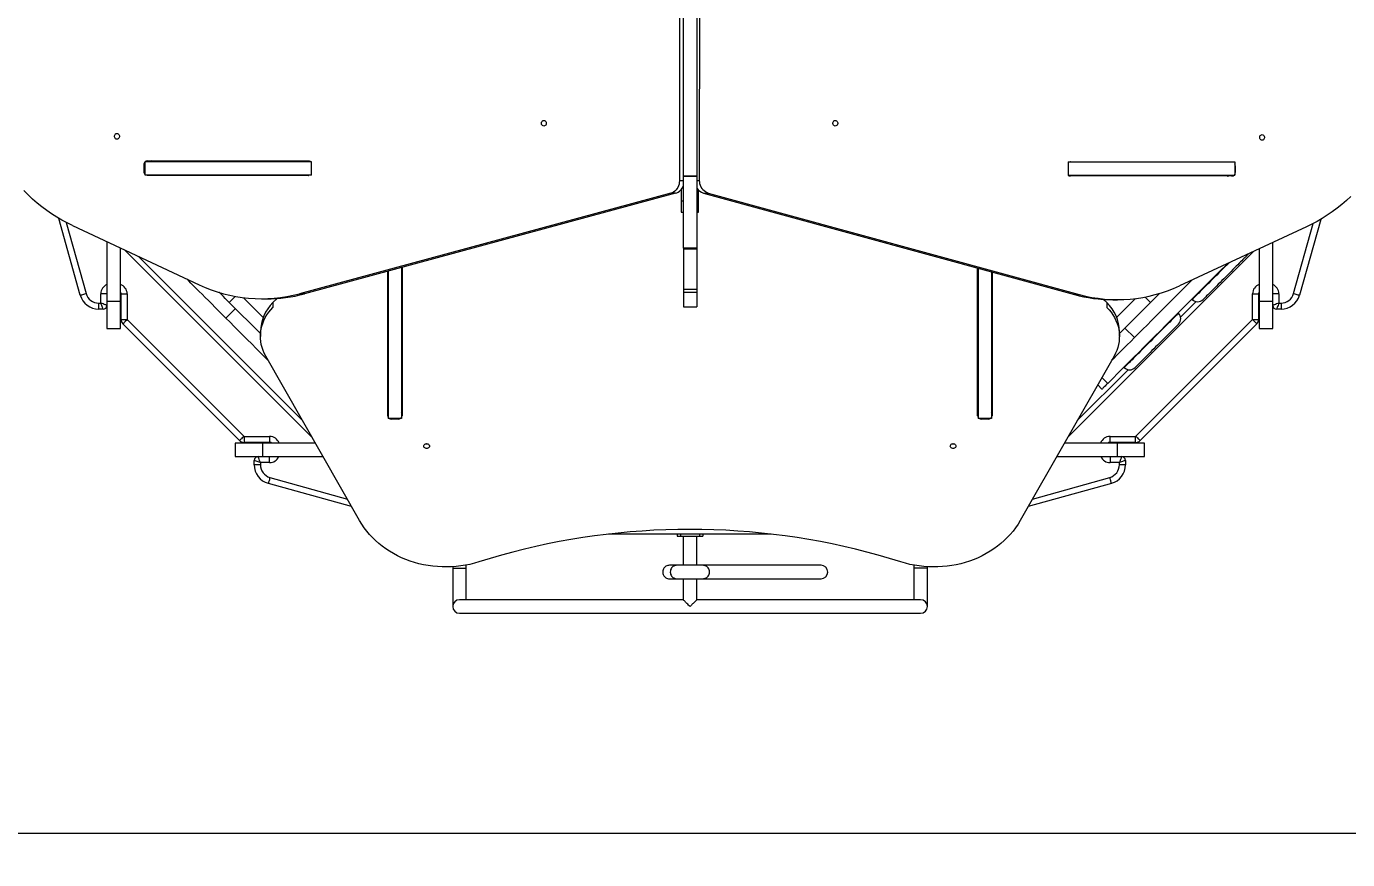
# Model space of a CAD drawing. Header units: millimetres. Extents: x -10374 to 11119, y -8221 to 9433.
# Drawn here: x -814 to 1249, y -6761 to -5460 of the extents above; entities that cross this region are included whole.
import ezdxf

# ---------------------------------------------------------------- set-up
doc = ezdxf.new("R2010")
doc.units = ezdxf.units.MM
for name, color, linetype in [('DIKOM_ОБЪЕКТ', 7, 'Continuous'), ('DIKOM_РАЗМЕР_ЗОНА', 7, 'Continuous'), ('DIKOM_РАЗМЕР_ОБЪЕКТА', 7, 'Continuous')]:
    doc.layers.add(name, color=color, linetype=linetype)
doc.styles.add('style1', font='arial.ttf', dxfattribs={"width": 0.8})
doc.dimstyles.new('1-50', dxfattribs={"dimtxt": 300, "dimasz": 200, "dimexe": 100, "dimexo": 0, "dimgap": 100, "dimtad": 0, "dimdec": 0, "dimtxsty": 'style1', "dimcen": 0, "dimclrd": 7, "dimclre": 7, "dimadec": 1, "dimazin": 2, "dimtfac": 1, "dimtdec": 0, "dimtmove": 1, "dimatfit": 3, "dimfxl": 0, "dimlwd": 25, "dimlwe": 18, "dimarcsym": 0})

# ---------------------------------------------------------------- blocks, each defined once
blk = doc.blocks.new('*D16')
at = {"layer": 'Defpoints', "color": 0, "transparency": 16777216}
for p in [(-9045.1, 5161.7), (3694.5, 5161.7), (1813.2, -6719.9)]:
    blk.add_point(p, dxfattribs=at)
at = {"layer": 'DIKOM_РАЗМЕР_ОБЪЕКТА', "color": 7, "lineweight": 18, "transparency": 16777216}
for p, q in [((3694.5, 5161.7), (-9145.1, 5161.7)), ((1813.2, -6719.9), (-9145.1, -6719.9))]:
    blk.add_line(p, q, dxfattribs=at)
at = {"layer": 'DIKOM_РАЗМЕР_ОБЪЕКТА', "color": 7, "lineweight": 25, "transparency": 16777216}
for p, q in [((-9045.1, 4961.7), (-9045.1, -0.5)), ((-9045.1, -6519.9), (-9045.1, -1080.2))]:
    blk.add_line(p, q, dxfattribs=at)
at = {"layer": 'DIKOM_РАЗМЕР_ОБЪЕКТА', "color": 7, "transparency": 16777216}
for points in [[(-9078.4, 4961.7), (-9011.8, 4961.7), (-9045.1, 5161.7)], [(-9078.4, -6519.9), (-9011.8, -6519.9), (-9045.1, -6719.9)]]:
    blk.add_solid(points, dxfattribs=at)
at = {"layer": 'DIKOM_РАЗМЕР_ОБЪЕКТА', "color": 0, "transparency": 16777216, "insert": (-9045.1, -540.3), "char_height": 300, "attachment_point": 5, "rotation": 90, "style": 'style1'}
blk.add_mtext('11900', dxfattribs=at)
blk = doc.blocks.new('*D13')
at = {"layer": 'Defpoints', "color": 0, "transparency": 16777216}
for p in [(-10177, 7112.8), (3082.3, 7112.8), (2015.5, -8221.4)]:
    blk.add_point(p, dxfattribs=at)
at = {"layer": 'DIKOM_РАЗМЕР_ЗОНА', "color": 7, "lineweight": 18, "transparency": 16777216}
for p, q in [((3082.3, 7112.8), (-10277, 7112.8)), ((2015.5, -8221.4), (-10277, -8221.4))]:
    blk.add_line(p, q, dxfattribs=at)
at = {"layer": 'DIKOM_РАЗМЕР_ЗОНА', "color": 7, "lineweight": 25, "transparency": 16777216}
for p, q in [((-10177, 6912.8), (-10177, -14.4)), ((-10177, -8021.4), (-10177, -1094.2))]:
    blk.add_line(p, q, dxfattribs=at)
at = {"layer": 'DIKOM_РАЗМЕР_ЗОНА', "color": 7, "transparency": 16777216}
for points in [[(-10210.3, 6912.8), (-10143.6, 6912.8), (-10177, 7112.8)], [(-10210.3, -8021.4), (-10143.6, -8021.4), (-10177, -8221.4)]]:
    blk.add_solid(points, dxfattribs=at)
at = {"layer": 'DIKOM_РАЗМЕР_ЗОНА', "color": 0, "transparency": 16777216, "insert": (-10177, -554.3), "char_height": 300, "attachment_point": 5, "rotation": 90, "style": 'style1'}
blk.add_mtext('15300', dxfattribs=at)

msp = doc.modelspace()

# ---------------------------------------------------------------- linework, layer by layer
at = {"layer": 'DIKOM_ОБЪЕКТ', "color": 7, "linetype": 'Continuous', "lineweight": 15}
for p, q in [((206.2, -4741.8), (205.6, -5701.2)), ((237.1, -5700.9), (238.4, -4741.4)), ((211.9, -5693.8), (211.9, -5320.9)), ((232.9, -5320.9), (232.9, -5693.8)), ((-628.6, -5692.4), (-628.6, -5671.4)), ((-368.8, -5671.4), (-628.6, -5671.4)), ((-373.2, -5670.4), (-625.3, -5670.2)), ((-368.8, -5692.4), (-368.8, -5671.4)), ((812.7, -5671.4), (812.7, -5692.4)), ((812.7, -5671.4), (1072.5, -5671.4)), ((815.2, -5671.4), (815.9, -5671.3)), ((815.7, -5671.3), (851.1, -5671.4)), ((815.9, -5671.3), (858.6, -5671.4)), ((1072.5, -5671.4), (1072.5, -5692.4)), ((-630.5, -5676.2), (-630.5, -5686.6)), ((-628.6, -5676.2), (-630.5, -5676.2)), ((-628.6, -5686.6), (-630.5, -5686.6)), ((-368.8, -5692.4), (-628.6, -5692.4)), ((812.7, -5692.4), (1072.5, -5692.4)), ((1072.5, -5677.8), (1073.2, -5677.8)), ((1072.5, -5688.2), (1073.2, -5688.2)), ((1073.2, -5677.8), (1073.2, -5688.2)), ((-625.3, -5692.6), (-373.3, -5692.8)), ((-617.8, -5692.6), (-625.3, -5692.6)), ((-617.8, -5692.6), (-373, -5692.8)), ((211.9, -5701.2), (205.6, -5701.2)), ((211.4, -5709.7), (211.4, -5732.4)), ((232.9, -5693.8), (211.9, -5693.8)), ((211.9, -5693.8), (211.9, -5694.2)), ((211.9, -5694.2), (232.9, -5694.2)), ((211.9, -5806.4), (211.9, -5694.2)), ((232.9, -5694.2), (232.9, -5693.8)), ((232.9, -5694.2), (232.9, -5806.4)), ((232.9, -5700.9), (237.1, -5700.9)), ((1068, -5694.2), (816, -5693.7)), ((192.2, -5720.7), (-387.3, -5877.5)), ((199.7, -5720.7), (-379.8, -5877.5)), ((199.7, -5720.7), (192.2, -5720.7)), ((208.4, -5714.9), (208.4, -5732.4)), ((208.4, -5732.4), (211.4, -5732.4)), ((208.4, -5732.4), (208.4, -5750.4)), ((211.4, -5732.4), (211.4, -5750.4)), ((232.9, -5732.4), (235.4, -5732.4)), ((235.4, -5732.4), (235.4, -5715.9)), ((235.4, -5750.4), (235.4, -5732.4)), ((243, -5720.4), (250.5, -5720.4)), ((243, -5720.4), (822.2, -5878.7)), ((250.5, -5720.4), (829.7, -5878.7)), ((208.4, -5750.4), (211.4, -5750.4)), ((232.9, -5750.4), (235.4, -5750.4)), ((-729.8, -5879.7), (-763.3, -5759.9)), ((-751.6, -5766.4), (-720.6, -5877.2)), ((-742.1, -5771.1), (-544, -5863.6)), ((1184.7, -5773.2), (986.4, -5865.2)), ((1164.5, -5877.2), (1195.1, -5768.1)), ((1206.8, -5761.6), (1173.7, -5879.7)), ((-688.1, -5796.4), (-688.1, -5889)), ((-667.1, -5889), (-667.1, -5806.2)), ((-660.2, -5809.4), (-367.7, -6101.8)), ((232.9, -5806.4), (211.9, -5806.4)), ((211.9, -5806.4), (211.9, -5807.8)), ((232.9, -5807.8), (211.9, -5807.8)), ((211.9, -5807.8), (211.9, -5871)), ((232.9, -5806.4), (232.9, -5807.8)), ((232.9, -5807.8), (232.9, -5871)), ((811.6, -6101.8), (1101.9, -5811.6)), ((1110.9, -5807.4), (1110.9, -5889)), ((1131.9, -5889), (1131.9, -5797.7)), ((-639, -5819.3), (-382.8, -6075.5)), ((-228.1, -5836.5), (-228.1, -6072)), ((-227.4, -5836.3), (-227.4, -6068.1)), ((-249.8, -6068.1), (-249.8, -5842.3)), ((-249.1, -5842.2), (-249.1, -6072)), ((671.2, -6068.1), (671.2, -5837.4)), ((671.9, -5837.6), (671.9, -6072)), ((692.9, -5843.4), (692.9, -6072)), ((693.6, -5843.6), (693.6, -6068.1)), ((-697.6, -5892.1), (-697.6, -5877.6)), ((-688.1, -5877.6), (-697.6, -5877.6)), ((-666.1, -5917.5), (-666.1, -5877.6)), ((-666.1, -5877.6), (-656.6, -5877.6)), ((-656.6, -5877.6), (-656.6, -5917.5)), ((-379.8, -5877.5), (-387.3, -5877.5)), ((232.9, -5871), (211.9, -5871)), ((211.9, -5871), (211.9, -5875.6)), ((232.9, -5875.6), (211.9, -5875.6)), ((211.9, -5875.6), (211.9, -5897.9)), ((232.9, -5871), (232.9, -5875.6)), ((232.9, -5875.6), (232.9, -5897.9)), ((1100.4, -5917.5), (1100.4, -5877.6)), ((1100.4, -5877.6), (1109.9, -5877.6)), ((1109.9, -5877.6), (1109.9, -5917.5)), ((1141.4, -5877.6), (1131.9, -5877.6)), ((1141.4, -5877.6), (1141.4, -5892.1)), ((-700.9, -5892.1), (-697.6, -5892.1)), ((-700.9, -5901.6), (-700.9, -5892.1)), ((-688.1, -5889), (-667.1, -5889)), ((-688.1, -5889), (-688.1, -5931.6)), ((-667.1, -5931.6), (-667.1, -5889)), ((-487.7, -5881.7), (-497.2, -5891.2)), ((-448.5, -5939.8), (-497.2, -5891.2)), ((-444.3, -5914.4), (-475, -5883.7)), ((-446.6, -5885.5), (-439.1, -5885.5)), ((-429, -5891.3), (-422.5, -5884.9)), ((-429, -5891.3), (-429, -5898.8)), ((211.9, -5897.9), (232.9, -5897.9)), ((822.2, -5878.7), (829.7, -5878.7)), ((867.9, -5886.3), (872.9, -5891.3)), ((872.9, -5891.3), (872.9, -5898.8)), ((882.1, -5886.8), (889.6, -5886.8)), ((917.5, -5885), (888.2, -5914.4)), ((941.1, -5891.2), (892.4, -5939.8)), ((932.6, -5882.6), (941.1, -5891.2)), ((988.1, -5914.1), (1012.4, -5889.7)), ((1005.7, -5885.9), (1006.3, -5886.4)), ((1110.9, -5889), (1131.9, -5889)), ((1110.9, -5889), (1110.9, -5931.6)), ((1131.9, -5931.6), (1131.9, -5889)), ((1141.4, -5892.1), (1144.8, -5892.1)), ((1144.8, -5892.1), (1144.8, -5901.6)), ((-694.1, -5901.6), (-700.9, -5901.6)), ((-666.1, -5917.5), (-656.6, -5917.5)), ((-656.4, -5917.8), (-474.3, -6100)), ((-502.4, -5915.6), (-487.6, -5900.8)), ((918.2, -6100), (1100.3, -5917.9)), ((984.8, -5907.9), (984.3, -5907.4)), ((1100.4, -5917.5), (1109.9, -5917.5)), ((1144.8, -5901.6), (1137.9, -5901.6)), ((-688.1, -5931.6), (-667.1, -5931.6)), ((-481, -6106.7), (-663.1, -5924.6)), ((-448.5, -5936.7), (-448.5, -5944.2)), ((892.4, -5944.2), (892.4, -5936.7)), ((915.9, -5946), (901.1, -5931.2)), ((1107, -5924.6), (924.9, -6106.7)), ((1110.9, -5931.6), (1131.9, -5931.6)), ((-293.7, -6231.6), (-440.2, -5974.9)), ((884.1, -5974.9), (737.6, -6231.6)), ((826.7, -6075.5), (906.1, -5996.1)), ((899.4, -5992.2), (899.9, -5992.8)), ((858.6, -6019.6), (865.3, -6026.3)), ((865, -6008.3), (874.2, -6017.5)), ((-228.1, -6072), (-249.1, -6072)), ((-243.8, -6072), (-243.8, -6073.3)), ((-233.4, -6073.3), (-243.8, -6073.3)), ((-233.4, -6072), (-233.4, -6073.3)), ((692.9, -6072), (671.9, -6072)), ((677.2, -6072), (677.2, -6073.3)), ((687.6, -6073.3), (677.2, -6073.3)), ((687.6, -6072), (687.6, -6073.3)), ((-473.9, -6100.1), (-434.1, -6100.1)), ((-473.9, -6100.1), (-473.9, -6109.6)), ((-434.1, -6100.1), (-434.1, -6109.6)), ((877.9, -6100.1), (917.8, -6100.1)), ((877.9, -6109.6), (877.9, -6100.1)), ((917.8, -6109.6), (917.8, -6100.1)), ((-488.1, -6110.6), (-488.1, -6131.6)), ((-445.4, -6110.6), (-488.1, -6110.6)), ((-434.1, -6109.6), (-473.9, -6109.6)), ((-445.4, -6110.6), (-445.4, -6131.6)), ((-362.7, -6110.6), (-445.4, -6110.6)), ((889.3, -6110.6), (806.6, -6110.6)), ((917.8, -6109.6), (877.9, -6109.6)), ((889.3, -6131.6), (889.3, -6110.6)), ((931.9, -6110.6), (889.3, -6110.6)), ((931.9, -6131.6), (931.9, -6110.6)), ((-488.1, -6131.6), (-445.4, -6131.6)), ((-458.1, -6144.5), (-458.1, -6137.6)), ((-448.6, -6144.5), (-458.1, -6144.5)), ((-448.6, -6141.1), (-448.6, -6144.5)), ((-434.1, -6141.1), (-448.6, -6141.1)), ((-445.4, -6131.6), (-350.7, -6131.6)), ((-434.1, -6141.1), (-434.1, -6131.6)), ((794.6, -6131.6), (889.3, -6131.6)), ((877.9, -6131.6), (877.9, -6141.1)), ((892.4, -6141.1), (877.9, -6141.1)), ((889.3, -6131.6), (931.9, -6131.6)), ((892.4, -6144.5), (892.4, -6141.1)), ((901.9, -6144.5), (892.4, -6144.5)), ((901.9, -6137.6), (901.9, -6144.5)), ((-433.6, -6164.2), (-312.8, -6198)), ((756.7, -6198), (877.5, -6164.2)), ((-306.1, -6209.8), (-436.1, -6173.4)), ((880, -6173.4), (750, -6209.8)), ((349, -6252.6), (94.9, -6252.6)), ((202.2, -6252.6), (202.2, -6255.6)), ((202.2, -6255.6), (207.2, -6255.6)), ((207.2, -6252.6), (207.2, -6255.6)), ((207.2, -6255.6), (237.2, -6255.6)), ((211.7, -6255.6), (211.7, -6301.3)), ((232.7, -6301.3), (232.7, -6255.6)), ((237.2, -6252.6), (237.2, -6255.6)), ((237.2, -6255.6), (242.2, -6255.6)), ((242.2, -6252.6), (242.2, -6255.6)), ((-148.3, -6303.6), (-148.3, -6305.6)), ((-148.3, -6305.6), (-148.3, -6365.6)), ((-148.3, -6305.6), (-127.3, -6305.6)), ((-127.3, -6305.6), (-127.3, -6301)), ((-127.3, -6355.1), (-127.3, -6305.6)), ((571.7, -6301.1), (571.7, -6305.6)), ((571.7, -6305.6), (571.7, -6355.1)), ((592.7, -6305.6), (571.7, -6305.6)), ((592.7, -6305.6), (592.7, -6303.6)), ((592.7, -6365.6), (592.7, -6305.6)), ((211.7, -6322.4), (211.7, -6355.2)), ((232.7, -6355.2), (232.7, -6322.4)), ((211.7, -6355.1), (-137.8, -6355.1)), ((582.2, -6355.1), (232.6, -6355.1)), ((-137.8, -6376.1), (582.2, -6376.1))]:
    msp.add_line(p, q, dxfattribs=at)
at = {"layer": 'DIKOM_ОБЪЕКТ', "color": 7, "linetype": 'Continuous', "lineweight": 15, "flags": 128}
for points in [[(-6.1, -5607), (-5, -5607.2), (-4, -5607.7), (-3.2, -5608.5), (-2.6, -5609.6), (-2.3, -5610.8), (-2.3, -5612), (-2.6, -5613.2), (-3.2, -5614.3), (-4, -5615.1), (-5, -5615.6), (-6.1, -5615.8), (-7.1, -5615.6), (-8.1, -5615.1), (-8.9, -5614.3), (-9.5, -5613.2), (-9.8, -5612), (-9.8, -5610.8), (-9.5, -5609.6), (-8.9, -5608.5), (-8.1, -5607.7), (-7.1, -5607.2), (-6.1, -5607)], [(448.9, -5615.8), (447.9, -5615.6), (446.9, -5615.1), (446.1, -5614.3), (445.5, -5613.2), (445.2, -5612), (445.2, -5610.8), (445.5, -5609.6), (446.1, -5608.5), (446.9, -5607.7), (447.9, -5607.2), (448.9, -5607), (450, -5607.2), (451, -5607.7), (451.8, -5608.5), (452.4, -5609.6), (452.7, -5610.8), (452.7, -5612), (452.4, -5613.2), (451.8, -5614.3), (451, -5615.1), (450, -5615.6), (448.9, -5615.8)], [(-672.4, -5627.4), (-671.4, -5627.6), (-670.4, -5628.1), (-669.5, -5629), (-669, -5630), (-668.7, -5631.2), (-668.7, -5632.5), (-669, -5633.7), (-669.5, -5634.7), (-670.4, -5635.5), (-671.4, -5636.1), (-672.4, -5636.2), (-673.5, -5636.1), (-674.5, -5635.5), (-675.3, -5634.7), (-675.9, -5633.7), (-676.2, -5632.5), (-676.2, -5631.2), (-675.9, -5630), (-675.3, -5629), (-674.5, -5628.1), (-673.5, -5627.6), (-672.4, -5627.4)], [(1115.3, -5637.9), (1114.2, -5637.8), (1113.2, -5637.2), (1112.4, -5636.4), (1111.8, -5635.4), (1111.5, -5634.2), (1111.5, -5632.9), (1111.8, -5631.7), (1112.4, -5630.7), (1113.2, -5629.8), (1114.2, -5629.3), (1115.3, -5629.1), (1116.3, -5629.3), (1117.3, -5629.8), (1118.2, -5630.7), (1118.7, -5631.7), (1119, -5632.9), (1119, -5634.2), (1118.7, -5635.4), (1118.1, -5636.4), (1117.3, -5637.2), (1116.3, -5637.8), (1115.3, -5637.9)], [(-625.3, -5692.6), (-626.3, -5692.5), (-626.5, -5692.4)], [(-617.8, -5692.6), (-618.8, -5692.5), (-619, -5692.4)], [(-371.4, -5692.4), (-372.2, -5692.7), (-373.3, -5692.8)], [(205.6, -5701.2), (205.4, -5703.9), (205, -5706.5), (204.2, -5709.1), (203.1, -5711.5), (201.8, -5713.7), (200.3, -5715.6), (198.5, -5717.4), (196.5, -5718.8), (194.4, -5719.9), (192.2, -5720.7)], [(250.5, -5720.4), (248.2, -5719.6), (246.1, -5718.5), (244.2, -5717), (242.4, -5715.3), (240.9, -5713.3), (239.5, -5711.1), (238.5, -5708.7), (237.7, -5706.2), (237.3, -5703.5), (237.1, -5700.9)], [(-742.1, -5771.1), (-750.4, -5767.1), (-758.6, -5762.7), (-766.6, -5758), (-774.5, -5753), (-782.2, -5747.6), (-789.7, -5742), (-797.1, -5736), (-804.3, -5729.8), (-811.3, -5723.3), (-818.1, -5716.5)], [(1254, -5725.5), (1247, -5732), (1239.8, -5738.2), (1232.4, -5744.1), (1224.8, -5749.8), (1217.1, -5755.1), (1209.2, -5760.1), (1201.2, -5764.8), (1193, -5769.1), (1184.7, -5773.2)], [(1091.1, -5818.5), (1092.5, -5816.9), (1093.3, -5815.6)], [(874.2, -6017.5), (882, -6009.6), (890, -6001.7), (898, -5993.6), (906.2, -5985.5), (914.4, -5977.2), (922.7, -5969), (931, -5960.6), (939.5, -5952.2), (947.9, -5943.7), (956.4, -5935.2), (965, -5926.7), (973.5, -5918.1), (982.1, -5909.5), (990.7, -5900.9), (999.3, -5892.3), (1007.9, -5883.7), (1016.5, -5875.2), (1025, -5866.6), (1033.6, -5858.1), (1042.1, -5849.6), (1050.5, -5841.1), (1059, -5832.7), (1061.2, -5830.5)], [(1063.1, -5829.6), (1060.5, -5832.2), (1057.3, -5835.4), (1054.1, -5838.6), (1050.9, -5841.8), (1047.7, -5845), (1044.4, -5848.3), (1041.2, -5851.5), (1038, -5854.7), (1034.9, -5857.8), (1031.9, -5860.8), (1028.9, -5863.8), (1026.1, -5866.6), (1023.4, -5869.3), (1020.9, -5871.8), (1018.5, -5874.2), (1016.3, -5876.4), (1014.3, -5878.4), (1012.5, -5880.2), (1010.9, -5881.8), (1009.6, -5883.1), (1008.4, -5884.3), (1007.5, -5885.2), (1006.9, -5885.8), (1006.4, -5886.3), (1006.3, -5886.4), (1006.3, -5886.4)], [(1091.1, -5818.5), (1091, -5818.6), (1090.7, -5819), (1090.1, -5819.6), (1089.3, -5820.4), (1088.2, -5821.5), (1086.9, -5822.7), (1085.4, -5824.3), (1083.7, -5826), (1081.8, -5827.9), (1079.7, -5830), (1077.4, -5832.3), (1075, -5834.7), (1072.4, -5837.3), (1069.8, -5839.9), (1067, -5842.7), (1064.2, -5845.5), (1061.3, -5848.4), (1058.4, -5851.3), (1055.5, -5854.2), (1052.6, -5857.1), (1049.7, -5860), (1046.9, -5862.8), (1044.1, -5865.6), (1041.5, -5868.2), (1038.9, -5870.7), (1036.6, -5873.1), (1034.3, -5875.4), (1032.2, -5877.4), (1030.4, -5879.3), (1028.7, -5881), (1027.2, -5882.5), (1025.9, -5883.7), (1024.9, -5884.8), (1024.1, -5885.5), (1023.6, -5886.1), (1023.3, -5886.4), (1023.2, -5886.4)], [(-502.4, -5915.6), (-508.2, -5909.9), (-513.8, -5904.3), (-519.3, -5898.8), (-524.6, -5893.5), (-529.8, -5888.3), (-534.8, -5883.3), (-539.6, -5878.4), (-544.3, -5873.8), (-548.7, -5869.3), (-553, -5865), (-557.1, -5860.9), (-561, -5857.1), (-563.6, -5854.4)], [(1005.8, -5856.2), (999.4, -5862.5), (992.1, -5869.8), (984.8, -5877.1), (977.6, -5884.4), (970.4, -5891.5), (963.3, -5898.7), (956.2, -5905.7), (949.3, -5912.7), (942.4, -5919.5), (935.6, -5926.3), (928.9, -5933), (922.4, -5939.6), (915.9, -5946)], [(-729.8, -5879.7), (-729.6, -5879.7), (-729.1, -5879.5), (-728.3, -5879.3), (-727.1, -5879), (-725.7, -5878.6), (-724.1, -5878.1), (-722.4, -5877.7), (-720.6, -5877.2)], [(-497.2, -5891.2), (-500.3, -5888.1), (-503.4, -5885), (-506.4, -5881.9), (-509.5, -5878.9), (-512.5, -5875.8), (-512.8, -5875.6)], [(955.2, -5877), (953.4, -5878.9), (950.3, -5881.9), (947.3, -5885), (944.2, -5888.1), (941.1, -5891.2)], [(1164.5, -5877.2), (1166.3, -5877.7), (1168, -5878.1), (1169.6, -5878.6), (1171, -5879), (1172.1, -5879.3), (1173, -5879.5), (1173.5, -5879.7), (1173.7, -5879.7)], [(-694.1, -5901.6), (-694.1, -5901.5), (-694.3, -5900.9), (-694.6, -5900), (-695.1, -5898.9), (-695.6, -5897.4), (-696.2, -5895.8), (-696.9, -5894), (-697.6, -5892.1)], [(-688.1, -5895.6), (-688.2, -5895.6), (-688.8, -5895.4), (-689.7, -5895), (-690.8, -5894.6), (-692.3, -5894.1), (-693.9, -5893.5), (-695.7, -5892.8), (-697.6, -5892.1)], [(-440.2, -5974.9), (-442.5, -5970.5), (-444.4, -5966), (-446, -5961.4), (-447.2, -5956.8), (-448, -5952), (-448.4, -5947.3), (-448.5, -5942.5), (-448.2, -5937.7), (-447.5, -5933), (-446.4, -5928.3), (-444.9, -5923.7), (-443.1, -5919.2), (-441, -5914.8), (-438.5, -5910.5), (-435.6, -5906.4), (-432.5, -5902.5), (-429, -5898.8)], [(872.9, -5898.8), (876.3, -5902.5), (879.5, -5906.4), (882.3, -5910.5), (884.9, -5914.8), (887, -5919.2), (888.8, -5923.7), (890.3, -5928.3), (891.4, -5933), (892.1, -5937.7), (892.4, -5942.5), (892.3, -5947.3), (891.9, -5952), (891.1, -5956.8), (889.9, -5961.4), (888.3, -5966), (886.4, -5970.5), (884.1, -5974.9)], [(1141.4, -5892.1), (1139.6, -5892.8), (1137.8, -5893.5), (1136.2, -5894.1), (1134.7, -5894.6), (1133.5, -5895), (1132.7, -5895.4), (1132.1, -5895.6), (1131.9, -5895.6)], [(1141.4, -5892.1), (1140.8, -5894), (1140.1, -5895.8), (1139.5, -5897.4), (1139, -5898.9), (1138.5, -5900), (1138.2, -5900.9), (1138, -5901.5), (1137.9, -5901.6)], [(-656.4, -5917.8), (-657.7, -5919.2), (-659, -5920.4), (-660.1, -5921.6), (-661.2, -5922.6), (-662, -5923.4), (-662.6, -5924.1), (-663, -5924.4), (-663.1, -5924.6)], [(-436.3, -5981.8), (-440.8, -5977.3), (-448, -5970.1), (-455.1, -5963), (-462.1, -5955.9), (-469.1, -5949), (-476, -5942.1), (-482.7, -5935.3), (-489.4, -5928.6), (-496, -5922.1), (-502.4, -5915.6)], [(984.8, -5907.9), (984.7, -5908), (984.4, -5908.3), (983.8, -5908.9), (983, -5909.7), (981.9, -5910.8), (980.6, -5912.1), (979.1, -5913.6), (977.4, -5915.3), (975.5, -5917.2), (973.3, -5919.4), (971, -5921.7), (968.5, -5924.2), (965.9, -5926.8), (963.1, -5929.6), (960.3, -5932.5), (957.3, -5935.4), (954.2, -5938.5), (951, -5941.7), (947.8, -5944.9), (944.6, -5948.1), (941.3, -5951.4), (938.1, -5954.6), (934.9, -5957.8), (931.7, -5961), (928.6, -5964.1), (925.5, -5967.2), (922.6, -5970.1), (919.8, -5972.9), (917.1, -5975.6), (914.6, -5978.1), (912.2, -5980.5), (910, -5982.7), (908, -5984.7), (906.2, -5986.5), (904.6, -5988.1), (903.2, -5989.5), (902.1, -5990.6), (901.2, -5991.5), (900.5, -5992.2), (900.1, -5992.6), (899.9, -5992.8), (899.9, -5992.8)], [(1100.3, -5917.9), (1101.6, -5919.2), (1102.9, -5920.4), (1104, -5921.6), (1105, -5922.6), (1105.9, -5923.5), (1106.5, -5924.1), (1106.9, -5924.5), (1107, -5924.6)], [(984.8, -5924.9), (984.7, -5925), (984.4, -5925.3), (983.8, -5925.9), (983, -5926.7), (981.9, -5927.8), (980.6, -5929.1), (979.1, -5930.6), (977.4, -5932.3), (975.4, -5934.2), (973.3, -5936.3), (971.1, -5938.6), (968.6, -5941), (966.1, -5943.6), (963.4, -5946.2), (960.7, -5949), (957.8, -5951.8), (955, -5954.7), (952, -5957.6), (949.1, -5960.5), (946.2, -5963.5), (943.3, -5966.3), (940.5, -5969.1), (937.8, -5971.9), (935.1, -5974.5), (932.6, -5977.1), (930.2, -5979.5), (928, -5981.7), (925.9, -5983.8), (924, -5985.7), (922.3, -5987.3), (920.9, -5988.8), (919.6, -5990.1), (918.6, -5991.1), (917.8, -5991.9), (917.3, -5992.4), (917, -5992.7), (916.9, -5992.8)], [(915.9, -5946), (910.2, -5951.8), (904.6, -5957.4), (899.1, -5962.9), (893.8, -5968.2), (888.6, -5973.4), (883.6, -5978.4), (880.2, -5981.8)], [(874.2, -6017.5), (872.8, -6018.8), (871.4, -6020.2), (870.1, -6021.6), (868.8, -6022.9), (867.6, -6024), (866.7, -6025), (865.9, -6025.7), (865.5, -6026.2), (865.3, -6026.3)], [(-474.3, -6100), (-475.6, -6101.3), (-476.9, -6102.6), (-478, -6103.7), (-479, -6104.7), (-479.9, -6105.6), (-480.5, -6106.2), (-480.9, -6106.6), (-481, -6106.7)], [(918.2, -6100), (919.5, -6101.3), (920.7, -6102.6), (921.9, -6103.7), (922.9, -6104.7), (923.7, -6105.6), (924.4, -6106.2), (924.7, -6106.6), (924.9, -6106.7)], [(-193.5, -6115.3), (-193.3, -6114.2), (-192.8, -6113.2), (-191.9, -6112.4), (-190.9, -6111.8), (-189.7, -6111.5), (-188.4, -6111.5), (-187.2, -6111.8), (-186.2, -6112.4), (-185.4, -6113.2), (-184.8, -6114.2), (-184.7, -6115.3), (-184.8, -6116.3), (-185.4, -6117.3), (-186.2, -6118.1), (-187.2, -6118.7), (-188.4, -6119), (-189.7, -6119), (-190.9, -6118.7), (-191.9, -6118.1), (-192.8, -6117.3), (-193.3, -6116.3), (-193.5, -6115.3)], [(628.5, -6115.3), (628.7, -6114.2), (629.2, -6113.2), (630.1, -6112.4), (631.1, -6111.8), (632.3, -6111.5), (633.6, -6111.5), (634.8, -6111.8), (635.8, -6112.4), (636.6, -6113.2), (637.2, -6114.2), (637.3, -6115.3), (637.2, -6116.3), (636.6, -6117.3), (635.8, -6118.1), (634.8, -6118.7), (633.6, -6119), (632.3, -6119), (631.1, -6118.7), (630.1, -6118.1), (629.2, -6117.3), (628.7, -6116.3), (628.5, -6115.3)], [(-448.6, -6141.1), (-450.4, -6140.5), (-452.2, -6139.8), (-453.8, -6139.2), (-455.3, -6138.7), (-456.5, -6138.2), (-457.3, -6137.9), (-457.9, -6137.7), (-458.1, -6137.6)], [(-448.6, -6141.1), (-449.2, -6139.3), (-449.9, -6137.5), (-450.5, -6135.9), (-451, -6134.4), (-451.5, -6133.2), (-451.8, -6132.4), (-452, -6131.8), (-452.1, -6131.6)], [(895.9, -6131.6), (895.9, -6131.8), (895.7, -6132.2), (895.5, -6132.9), (895.1, -6133.9), (894.7, -6135), (894.2, -6136.4), (893.6, -6137.9), (893, -6139.5), (892.4, -6141.1)], [(901.9, -6137.6), (901.8, -6137.7), (901.4, -6137.9), (900.7, -6138.1), (899.7, -6138.5), (898.5, -6138.9), (897.2, -6139.4), (895.7, -6139.9), (894.1, -6140.5), (892.4, -6141.1)], [(-433.6, -6164.2), (-434.1, -6166), (-434.6, -6167.7), (-435, -6169.3), (-435.4, -6170.7), (-435.7, -6171.8), (-436, -6172.7), (-436.1, -6173.2), (-436.1, -6173.4)], [(880, -6173.4), (880, -6173.2), (879.8, -6172.7), (879.6, -6171.8), (879.3, -6170.7), (878.9, -6169.3), (878.4, -6167.7), (878, -6166), (877.5, -6164.2)], [(-107.6, -6296), (-114.5, -6298), (-121.5, -6299.8), (-128.6, -6301.2), (-135.8, -6302.3), (-143.1, -6303.2), (-150.4, -6303.7), (-157.7, -6303.9), (-165, -6303.8), (-172.3, -6303.4), (-179.6, -6302.7), (-186.8, -6301.7), (-194, -6300.4), (-201, -6298.8), (-208, -6296.9), (-214.9, -6294.7), (-221.6, -6292.2), (-228.2, -6289.4), (-234.6, -6286.4), (-240.8, -6283), (-246.8, -6279.5), (-252.7, -6275.6), (-258.3, -6271.6), (-263.7, -6267.3), (-268.8, -6262.7), (-273.6, -6258), (-278.2, -6253.1), (-282.5, -6248), (-286.6, -6242.7), (-290.3, -6237.2), (-293.7, -6231.6)], [(551.4, -6296), (533.8, -6290.6), (516.1, -6285.4), (498.3, -6280.6), (480.3, -6276.1), (462.3, -6271.9), (444.1, -6268), (425.9, -6264.4), (407.6, -6261.1), (389.3, -6258.1), (370.8, -6255.4), (352.3, -6253), (333.8, -6251), (315.2, -6249.3), (296.6, -6247.8), (278, -6246.7), (259.3, -6245.9), (240.6, -6245.5), (221.9, -6245.3), (203.3, -6245.5), (184.6, -6245.9), (165.9, -6246.7), (147.3, -6247.8), (128.7, -6249.3), (110.1, -6251), (91.5, -6253), (73, -6255.4), (54.6, -6258.1), (36.2, -6261.1), (18, -6264.4), (-0.3, -6268), (-18.4, -6271.9), (-36.4, -6276.1), (-54.4, -6280.6), (-72.2, -6285.4), (-89.9, -6290.6), (-107.6, -6296)], [(737.6, -6231.6), (734.2, -6237.2), (730.4, -6242.7), (726.4, -6248), (722.1, -6253.1), (717.5, -6258), (712.7, -6262.7), (707.5, -6267.3), (702.2, -6271.6), (696.6, -6275.6), (690.7, -6279.5), (684.7, -6283), (678.5, -6286.4), (672, -6289.4), (665.5, -6292.2), (658.7, -6294.7), (651.9, -6296.9), (644.9, -6298.8), (637.8, -6300.4), (630.7, -6301.7), (623.5, -6302.7), (616.2, -6303.4), (608.9, -6303.8), (601.6, -6303.9), (594.3, -6303.7), (587, -6303.2), (579.7, -6302.3), (572.5, -6301.2), (565.4, -6299.8), (558.4, -6298), (551.4, -6296)], [(241.9, -6301.3), (241.7, -6301.3), (241.2, -6301.3), (240.2, -6301.3), (239, -6301.3), (237.4, -6301.3), (235.5, -6301.3), (233.4, -6301.3), (231.1, -6301.3), (228.6, -6301.3), (226, -6301.3), (223.3, -6301.3), (220.5, -6301.3), (217.8, -6301.3), (215.2, -6301.3), (212.7, -6301.3), (210.4, -6301.3), (208.2, -6301.3), (206.4, -6301.3), (204.8, -6301.3), (203.6, -6301.3), (202.6, -6301.3), (202.1, -6301.3), (201.9, -6301.3)], [(201.9, -6322.4), (202.1, -6322.4), (202.7, -6322.4), (203.6, -6322.4), (204.8, -6322.4), (206.4, -6322.4), (208.3, -6322.4), (210.4, -6322.4), (212.7, -6322.4), (215.2, -6322.4), (217.8, -6322.4), (220.6, -6322.4), (223.3, -6322.4), (226, -6322.4), (228.6, -6322.4), (231.1, -6322.4), (233.5, -6322.4), (235.6, -6322.4), (237.4, -6322.4), (239, -6322.4), (240.3, -6322.4), (241.2, -6322.4), (241.7, -6322.4), (241.9, -6322.4)], [(201.9, -6322.4), (202.1, -6322.4), (202.7, -6322.4), (203.6, -6322.4), (204.9, -6322.4), (206.5, -6322.4), (208.4, -6322.4), (210.5, -6322.4), (211.7, -6322.4)], [(232.7, -6322.4), (232.7, -6322.4), (235, -6322.4), (237, -6322.4), (238.7, -6322.4), (240.1, -6322.4), (241.1, -6322.4), (241.7, -6322.4), (241.9, -6322.4)]]:
    msp.add_lwpolyline(points, dxfattribs=at)
at = {"layer": 'DIKOM_ОБЪЕКТ', "color": 7, "linetype": 'Continuous', "lineweight": 15}
for centre, radius, start, end in [((2.8, -5611.4), 5.13, 171.2432, 188.7568), ((2.8, -5611.4), 5.13, 171.2434, 188.7566), ((440.2, -5611.4), 5.06, 351.1405, 8.8945), ((440.2, -5611.4), 5.01, 351.0396, 8.9604), ((-663.6, -5631.8), 5.12, 171.2315, 188.7685), ((1106.6, -5633.5), 5.01, 351.0396, 8.9604), ((-624.1, -5676.1), 6.34, 135.2125, 180.9708), ((-625.2, -5675), 4.8, 90.617, 131.9517), ((-617.7, -5675), 4.82, 93.6173, 131.899), ((-373.3, -5675.1), 4.73, 51.7579, 88.6705), ((-624.1, -5686.7), 6.39, 179.1229, 224.7115), ((816, -5688.9), 4.82, 225.7966, 269.1713), ((1060.4, -5689.2), 4.92, 275.0572, 320.0948), ((1067.9, -5689.3), 4.9, 270.8937, 320.1521), ((1066.5, -5677.7), 6.71, 359.7197, 26.6834), ((1066.5, -5688.2), 6.72, 333.5796, 0.115), ((194.2, -5703.1), 18.5, 287.2175, 343.3006), ((247.9, -5703.6), 17.5, 211.3282, 253.576), ((-700.9, -5871.6), 20.5, 195.6422, 270), ((-682.1, -5877.6), 15.5, 112.774, 180), ((-672.1, -5877.6), 15.5, 0, 71.1809), ((-672.1, -5877.6), 6, 0, 33.5573), ((-446.7, -5657.7), 227.7, 244.7184, 285.1115), ((-439.2, -5658.9), 226.6, 270.0198, 285.1889), ((889.6, -5659.1), 227.6, 254.7337, 295.1432), ((1115.9, -5877.6), 15.5, 108.8191, 180), ((1115.9, -5877.6), 6, 146.4427, 180), ((1125.9, -5877.6), 15.5, 0, 67.226), ((1144.8, -5871.6), 20.5, 270, 344.3578), ((-700.9, -5871.6), 30, 195.6422, 270), ((-694.1, -5895.6), 6, 270, 0), ((-384.2, -5937.5), 64.3, 134.1335, 179.2831), ((882.2, -5659.9), 226.9, 254.6749, 269.9704), ((828.5, -5937.3), 63.9, 0.5647, 46.0187), ((1014.8, -5877.9), 12, 225, 315), ((1137.9, -5895.6), 6, 180, 270), ((1144.8, -5871.6), 30, 270, 344.3578), ((-656.1, -5917.5), 10, 180, 224.9954), ((-656.1, -5917.5), 0.5, 180, 224.9954), ((976.3, -5916.4), 12, 315, 45), ((1099.9, -5917.5), 0.5, 314.9954, 0), ((1099.9, -5917.5), 10, 314.9954, 0), ((908.4, -5984.3), 12, 225, 315), ((-245.1, -6060.5), 4.68, 180.3102, 211.7583), ((-232, -6060.5), 4.66, 328.19, 359.7416), ((675.9, -6060.5), 4.68, 180.3102, 211.7583), ((689, -6060.5), 4.66, 328.19, 359.7416), ((-245.1, -6068), 4.68, 180.3102, 211.7583), ((-243.8, -6066.7), 6.54, 233.2727, 270.4822), ((-233.3, -6066.7), 6.54, 269.5189, 306.7302), ((-232, -6068), 4.66, 328.19, 359.7416), ((675.9, -6068), 4.68, 180.3102, 211.7583), ((677.2, -6066.7), 6.54, 233.2727, 270.4822), ((687.7, -6066.7), 6.54, 269.5189, 306.7302), ((689, -6068), 4.66, 328.19, 359.7416), ((-473.9, -6099.6), 0.5, 224.9954, 270), ((-434.1, -6115.6), 15.5, 18.8191, 90), ((877.9, -6115.6), 15.5, 90, 161.1809), ((917.8, -6099.6), 0.5, 270, 314.9954), ((-473.9, -6099.6), 10, 224.9954, 270), ((-434.1, -6115.6), 6, 56.4427, 90), ((-189.1, -6106.4), 5.12, 261.2314, 278.7686), ((632.9, -6106.4), 5.12, 261.2314, 278.7686), ((877.9, -6115.6), 6, 90, 123.5573), ((917.8, -6099.6), 10, 270, 314.9954), ((-452.1, -6137.6), 6, 90, 180), ((-428.1, -6144.5), 30, 180, 254.3578), ((-428.1, -6144.5), 20.5, 180, 254.3578), ((-434.1, -6125.6), 15.5, 270, 337.226), ((877.9, -6125.6), 15.5, 202.774, 270), ((871.9, -6144.5), 20.5, 285.6422, 0), ((871.9, -6144.5), 30, 285.6422, 0), ((895.9, -6137.6), 6, 0, 90), ((426.6, -6311.8), 10.5, 270.1751, 89.7213), ((-137.8, -6365.6), 10.5, 90, 180), ((-137.8, -6365.6), 10.5, 180, 270), ((582.2, -6365.6), 10.5, 0, 90), ((582.2, -6365.6), 10.5, 270, 0)]:
    msp.add_arc(centre, radius, start, end, dxfattribs=at)
for points, knots in [([(190.1, -6301.3), (189.1, -6301.4), (187.3, -6301.6), (184.7, -6302.7), (182.7, -6304.2), (181.2, -6306), (180, -6308.3), (179.4, -6311.2), (179.6, -6314.1), (180.6, -6316.7), (182.1, -6319), (184.3, -6320.8), (187, -6322.2), (189.1, -6322.4), (190.1, -6322.4)], [0, 0, 0, 0, 0.092511, 0.181843, 0.258803, 0.31512, 0.396438, 0.486131, 0.570958, 0.657725, 0.728998, 0.816029, 0.909522, 1, 1, 1, 1]), ([(201.9, -6301.3), (201.4, -6301.3), (199.8, -6301.3), (197.5, -6301.3), (195.1, -6301.3), (193, -6301.3), (191.4, -6301.3), (190.3, -6301.3), (190.1, -6301.3), (190.1, -6301.3)], [0, 0, 0, 0, 0.076039, 0.227078, 0.373642, 0.524221, 0.678805, 0.837393, 1, 1, 1, 1]), ([(201.9, -6301.3), (201.9, -6301.3), (201.3, -6301.3), (199.9, -6301.4), (197.7, -6302.1), (195.4, -6303.4), (193.2, -6305.5), (191.7, -6308.4), (191.1, -6311.9), (191.7, -6315.3), (193.3, -6318.2), (195.4, -6320.3), (197.7, -6321.6), (199.9, -6322.3), (201.3, -6322.4), (201.9, -6322.4)], [0, 0, 0, 0, 0.000317, 0.058278, 0.126462, 0.205788, 0.296107, 0.395573, 0.500316, 0.605054, 0.704511, 0.794841, 0.87401, 0.942097, 1, 1, 1, 1]), ([(241.9, -6322.4), (242.6, -6322.3), (243.9, -6322.2), (246.1, -6321.6), (248.4, -6320.3), (250.6, -6318.1), (252.1, -6315.2), (252.7, -6311.8), (252.1, -6308.4), (250.6, -6305.5), (248.4, -6303.3), (246.1, -6302), (243.9, -6301.4), (242.5, -6301.3), (241.9, -6301.3), (241.9, -6301.3)], [0, 0, 0, 0, 0.057912, 0.125994, 0.205176, 0.295495, 0.394954, 0.499701, 0.604434, 0.703898, 0.794217, 0.873528, 0.941717, 0.999698, 1, 1, 1, 1]), ([(426.7, -6301.3), (426.4, -6301.3), (425.7, -6301.3), (424.8, -6301.3), (423.9, -6301.3), (423, -6301.3), (422.1, -6301.3), (421.2, -6301.3), (420.3, -6301.3), (419.5, -6301.3), (418.7, -6301.3), (417.8, -6301.3), (417, -6301.3), (416.2, -6301.3), (415.4, -6301.3), (414.5, -6301.3), (413.6, -6301.3), (412.6, -6301.3), (411.6, -6301.3), (410.6, -6301.3), (408.4, -6301.3), (404.9, -6301.3), (399.5, -6301.3), (393.1, -6301.3), (384.9, -6301.3), (374.6, -6301.3), (362.2, -6301.3), (349, -6301.3), (335.4, -6301.3), (320.3, -6301.3), (304, -6301.3), (286.6, -6301.3), (269.6, -6301.3), (254.8, -6301.3), (246.2, -6301.3), (242.8, -6301.3)], [0, 0, 0, 0, 0.021836, 0.042591, 0.062264, 0.080855, 0.098364, 0.11479, 0.129287, 0.142822, 0.155397, 0.16701, 0.177663, 0.18842, 0.198418, 0.20846, 0.218563, 0.228728, 0.238954, 0.249241, 0.259589, 0.297049, 0.334833, 0.372621, 0.410421, 0.464438, 0.518468, 0.572507, 0.626536, 0.680536, 0.749238, 0.817925, 0.886623, 0.955353, 1, 1, 1, 1]), ([(190.1, -6322.4), (190.1, -6322.4), (190.2, -6322.4), (190.7, -6322.4), (191.5, -6322.4), (192.6, -6322.4), (193.9, -6322.4), (195.3, -6322.4), (196.7, -6322.4), (198.2, -6322.4), (199.7, -6322.4), (201.2, -6322.4), (202.6, -6322.4), (204.1, -6322.4), (205.6, -6322.4), (207.2, -6322.4), (208.8, -6322.4), (210.3, -6322.4), (211.3, -6322.4), (211.7, -6322.4)], [0, 0, 0, 0, 0.090532, 0.178675, 0.262215, 0.341166, 0.415535, 0.485321, 0.546923, 0.604449, 0.657895, 0.707258, 0.752534, 0.798235, 0.840822, 0.883622, 0.926688, 0.97002, 1, 1, 1, 1]), ([(190.2, -6322.4), (190.2, -6322.4), (190.3, -6322.4), (191.1, -6322.4), (192.3, -6322.4), (193.9, -6322.4), (196.1, -6322.4), (198.6, -6322.4), (201.5, -6322.4), (204.7, -6322.4), (208.1, -6322.4), (210.5, -6322.4), (211.7, -6322.4)], [0, 0, 0, 0, 0.088167, 0.179619, 0.274374, 0.372448, 0.473852, 0.578594, 0.680409, 0.785187, 0.89292, 1, 1, 1, 1]), ([(232.7, -6322.4), (234.8, -6322.4), (239.8, -6322.4), (251.9, -6322.4), (269.4, -6322.4), (291.8, -6322.4), (311.3, -6322.4), (327.3, -6322.4), (339.8, -6322.4), (352.1, -6322.4), (364, -6322.4), (375.2, -6322.4), (385.6, -6322.4), (393, -6322.3), (398.1, -6322.3), (401.4, -6322.3), (404.2, -6322.3), (406.2, -6322.3), (407.6, -6322.3), (408.5, -6322.3), (409.3, -6322.3), (410.1, -6322.3), (410.9, -6322.3), (411.7, -6322.3), (412.6, -6322.3), (413.5, -6322.3), (414.5, -6322.3), (415.6, -6322.3), (416.7, -6322.3), (417.8, -6322.3), (418.9, -6322.3), (420, -6322.3), (421, -6322.3), (422, -6322.3), (422.9, -6322.4), (423.9, -6322.4), (424.8, -6322.4), (425.7, -6322.4), (426.3, -6322.4), (426.7, -6322.4)], [0, 0, 0, 0, 0.028662, 0.064874, 0.151024, 0.237111, 0.323199, 0.370167, 0.417159, 0.464167, 0.51118, 0.558188, 0.605181, 0.652159, 0.672398, 0.692195, 0.711354, 0.729876, 0.736979, 0.743984, 0.750891, 0.7577, 0.764468, 0.771826, 0.779953, 0.788848, 0.799954, 0.812065, 0.825181, 0.839302, 0.85443, 0.870565, 0.887707, 0.904306, 0.921752, 0.940045, 0.959184, 0.979169, 1, 1, 1, 1]), ([(222.2, -6365.6), (222.2, -6365.6), (221.4, -6364.8), (219.8, -6363.3), (217.6, -6361.2), (215.8, -6359.4), (214.2, -6357.7), (212.7, -6356.2), (211.8, -6355.3), (211.8, -6355.2), (211.8, -6355.2)], [0, 0, 0, 0, 0.001047, 0.167955, 0.339751, 0.459765, 0.582623, 0.761523, 0.903717, 1, 1, 1, 1]), ([(232.6, -6355.2), (232.6, -6355.2), (232.7, -6355.1), (232.2, -6355.6), (231.3, -6356.5), (230.2, -6357.7), (228.8, -6359), (227.2, -6360.7), (224.9, -6362.9), (223.2, -6364.6), (222.2, -6365.6), (222.2, -6365.6)], [0, 0, 0, 0, 0.035894, 0.162003, 0.29492, 0.396536, 0.501035, 0.640336, 0.783602, 0.998937, 1, 1, 1, 1])]:
    msp.add_open_spline(points, degree=3, knots=knots, dxfattribs=at)

# ---------------------------------------------------------------- dimensions: what is measured, and where the dimension line sits
at = {"layer": 'DIKOM_РАЗМЕР_ЗОНА'}
dim = msp.add_linear_dim(base=(-10177, 7112.8), p1=(2015.5, -8221.4), p2=(3082.3, 7112.8), angle=270, text='15300', dimstyle='1-50', override={"dimscale": 1, "dimtix": 0, "dimtofl": 1, "dimtmove": 1, "dimatfit": 3}, dxfattribs=at)
dim.commit()
dim.dimension.update_dxf_attribs({"geometry": '*D13', "text_midpoint": (-10177, -554.3), "dimtype": 160})
at = {"layer": 'DIKOM_РАЗМЕР_ОБЪЕКТА'}
dim = msp.add_linear_dim(base=(-9045.1, 5161.7), p1=(1813.2, -6719.9), p2=(3694.5, 5161.7), angle=270, text='11900', dimstyle='1-50', override={"dimscale": 1, "dimtix": 0, "dimtofl": 1, "dimtmove": 1, "dimatfit": 3}, dxfattribs=at)
dim.commit()
dim.dimension.update_dxf_attribs({"geometry": '*D16', "text_midpoint": (-9045.1, -540.3), "dimtype": 160})

doc.saveas('drawing.dxf')
